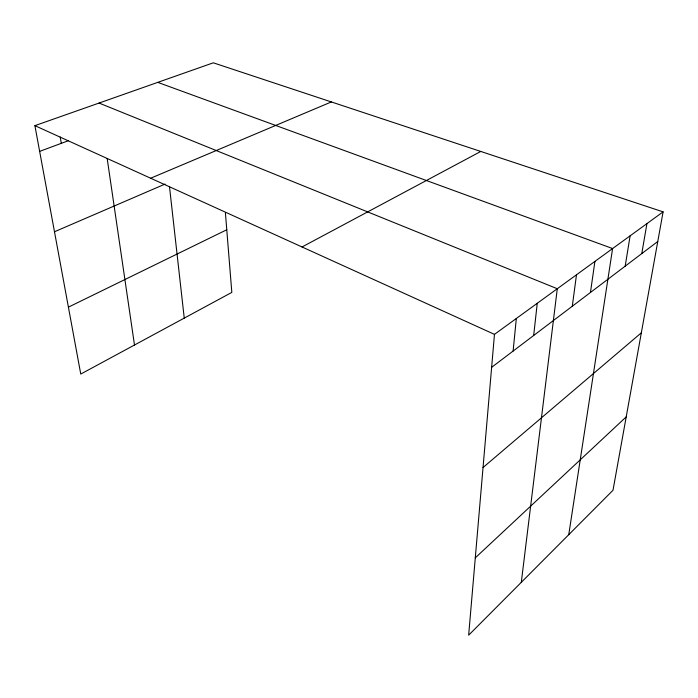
<?xml version="1.0" encoding="UTF-8"?>
<svg xmlns="http://www.w3.org/2000/svg" width="698" height="698" viewBox="0 0 698 698"><rect width="100%" height="100%" fill="white"/><g stroke="black" fill="none" stroke-linecap="round" stroke-linejoin="round"><path stroke-width="1.05" d="M663.1 211.869L494.463 334.368L468.655 635.189L613.001 490.266L663.1 211.869L213.291 62.811L34.9 125.649L80.759 374.058L231.823 292.392L225.402 212.829M513.109 351.068L516.328 318.489M533.673 335.494L537.251 303.29M521.301 582.333L557.283 288.736L99.055 103.051M572.29 306.239L576.487 274.785M590.447 292.479L594.914 261.401M568.757 534.685L612.6 248.549L157.774 82.364M625.181 266.174L630.111 235.828M641.785 253.583L646.933 223.613M475.294 557.842L626.202 416.898M483.042 467.52L641.34 332.806M491.636 367.331L657.769 241.482M302.025 246.97L480.774 151.449M68.413 307.155L226.763 229.764M54.488 231.762L165.051 184.08M150.663 178.226L331.358 101.934M39.646 151.379L68.299 140.743M34.9 125.649L494.463 334.368M60.211 136.983L61.302 143.343M107.178 158.542L134.487 345.013M169.466 186.488L184.246 318.114"/></g></svg>
